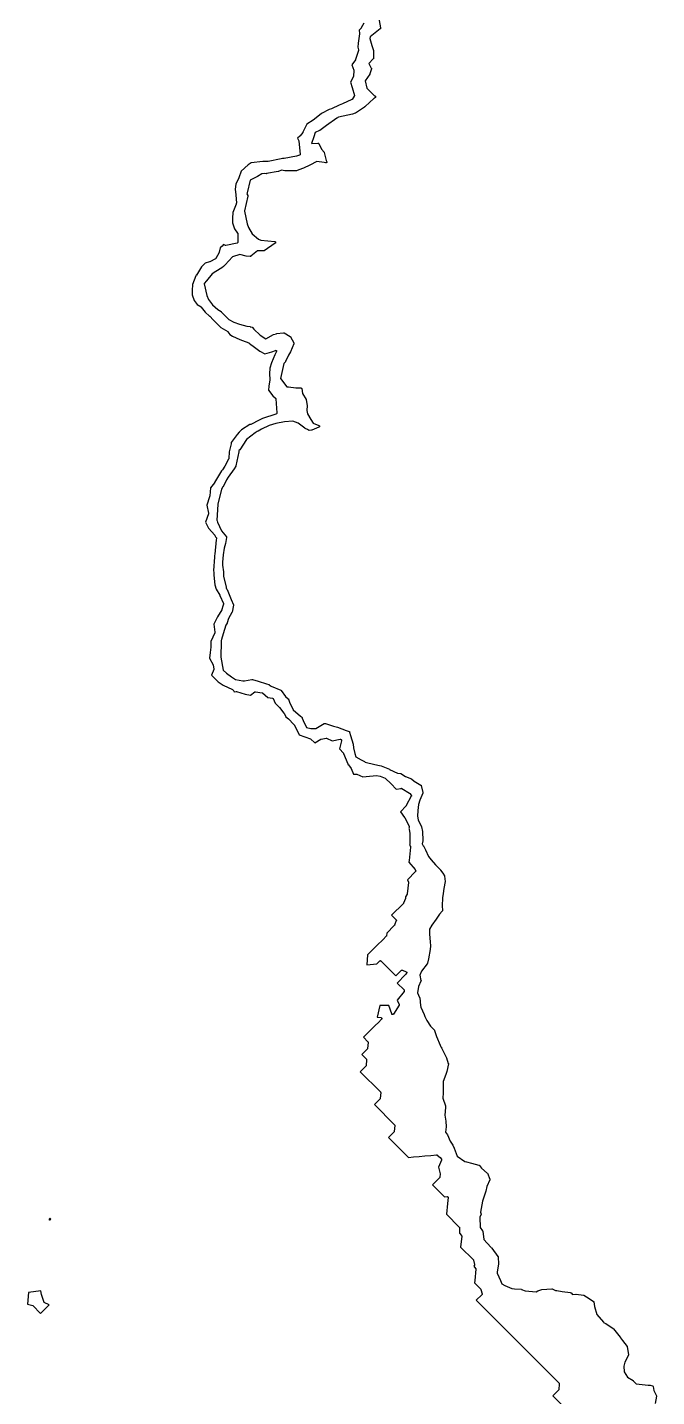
# Model space of a CAD drawing. Header units: millimetres. Extents: x 0 to 500, y 0 to 700.
# Drawn here: x 335.4 to 388, y 347.4 to 462 of the extents above; entities that cross this region are included whole.
import ezdxf

# ---------------------------------------------------------------- set-up
doc = ezdxf.new("R2010")
doc.units = ezdxf.units.MM
doc.layers.add('CORTE', color=1, linetype='Continuous')
doc.layers.add('GRABADO', color=5, linetype='Continuous')

msp = doc.modelspace()

# ---------------------------------------------------------------- linework, layer by layer
at = {"layer": 'CORTE'}
msp.add_lwpolyline([(364.73, 463.08), (364.93, 461.98), (364.93, 461.97), (364.93, 461.97), (364.93, 461.96), (364.93, 461.95), (364.93, 461.95), (364.93, 461.94), (364.92, 461.94), (364.92, 461.93), (364.92, 461.93), (364.91, 461.92), (364.91, 461.91), (364.9, 461.91), (364.06, 461.22), (364.04, 461.08), (364.2, 460.49), (364.34, 460.09), (364.34, 460.08), (364.34, 460.08), (364.34, 460.07), (364.34, 460.06), (364.33, 459.43), (364.33, 459.42), (364.32, 459.41), (364.32, 459.4), (364.32, 459.4), (364.32, 459.39), (364.31, 459.39), (364.31, 459.38), (363.93, 459), (364.15, 458.61), (364.15, 458.6), (364.16, 458.6), (364.16, 458.59), (364.16, 458.58), (364.16, 458.57), (364.16, 458.56), (364.16, 458.55), (364.04, 458.12), (364.04, 458.12), (364.03, 458.11), (364.03, 458.1), (364.03, 458.1), (363.63, 457.54), (363.78, 456.93), (364.41, 456.3), (364.47, 456.28), (364.47, 456.28), (364.48, 456.27), (364.49, 456.27), (364.49, 456.27), (364.5, 456.26), (364.5, 456.25), (364.5, 456.25), (364.51, 456.24), (364.51, 456.23), (364.51, 456.23), (364.51, 456.22), (364.51, 456.21), (364.51, 456.21), (364.51, 456.2), (364.51, 456.19), (364.51, 456.18), (364.51, 456.18), (364.5, 456.17), (364.5, 456.17), (364.49, 456.16), (364.49, 456.16), (364.43, 456.1), (364.42, 456.1), (364.41, 456.09), (364.37, 456.07), (363.64, 455.4), (363.6, 455.36), (363.59, 455.36), (363.59, 455.35), (362.83, 454.84), (362.82, 454.83), (362.81, 454.83), (362.81, 454.83), (362.58, 454.76), (362.57, 454.76), (361.41, 454.5), (361.35, 454.47), (361.33, 454.46), (361.28, 454.43), (360.41, 453.82), (359.84, 453.4), (359.83, 453.4), (359.83, 453.4), (359.46, 453.22), (359.34, 452.86), (359.14, 452.29), (359.68, 452.34), (359.69, 452.34), (359.7, 452.34), (359.7, 452.34), (359.71, 452.34), (359.72, 452.34), (359.72, 452.33), (359.73, 452.33), (359.74, 452.32), (359.74, 452.32), (359.75, 452.31), (359.75, 452.31), (359.75, 452.3), (359.99, 451.84), (360.2, 451.58), (360.2, 451.57), (360.21, 451.56), (360.21, 451.56), (360.21, 451.55), (360.38, 450.89), (360.42, 450.78), (360.42, 450.77), (360.42, 450.77), (360.42, 450.76), (360.42, 450.75), (360.42, 450.75), (360.42, 450.74), (360.42, 450.73), (360.42, 450.72), (360.42, 450.72), (360.41, 450.71), (360.41, 450.71), (360.4, 450.7), (360.4, 450.69), (360.39, 450.69), (360.39, 450.69), (360.38, 450.68), (360.37, 450.68), (360.36, 450.68), (360.36, 450.68), (360.35, 450.68), (360.34, 450.68), (360.33, 450.68), (360.33, 450.68), (360.21, 450.71), (359.58, 450.79), (359.02, 450.48), (359.02, 450.48), (358.47, 450.24), (358.47, 450.24), (358.1, 450.09), (358.1, 450.09), (357.89, 450.02), (357.89, 450.01), (357.88, 450.01), (357.87, 450.01), (356.91, 450.02), (356.91, 450.02), (356.64, 450.06), (356.38, 449.96), (356.37, 449.96), (356.37, 449.96), (355.37, 449.78), (355.37, 449.77), (355.36, 449.77), (355.18, 449.78), (354.99, 449.77), (354.64, 449.54), (354.64, 449.53), (354.02, 449.23), (353.76, 448.16), (353.75, 448.1), (353.82, 447.95), (353.82, 447.94), (353.82, 447.93), (353.83, 447.92), (353.83, 447.92), (353.82, 447.91), (353.82, 447.9), (353.54, 446.66), (353.53, 446.64), (353.76, 445.58), (353.87, 445.27), (354.19, 444.73), (354.71, 444.3), (354.91, 444.21), (356.08, 444.09), (356.08, 444.09), (356.09, 444.09), (356.1, 444.09), (356.1, 444.08), (356.11, 444.08), (356.11, 444.08), (356.12, 444.07), (356.13, 444.06), (356.13, 444.06), (356.13, 444.05), (356.14, 444.05), (356.14, 444.04), (356.14, 444.03), (356.14, 444.02), (356.14, 444.02), (356.14, 444), (356.14, 443.99), (356.14, 443.99), (356.14, 443.98), (356.13, 443.98), (356.13, 443.97), (356.12, 443.96), (356.12, 443.96), (356.11, 443.96), (355.18, 443.32), (355.18, 443.31), (355.17, 443.31), (355.17, 443.31), (355.16, 443.31), (355.15, 443.31), (355.15, 443.31), (354.62, 443.31), (354.08, 442.86), (354.07, 442.86), (354.07, 442.86), (354.06, 442.85), (354.06, 442.85), (354.05, 442.85), (354.04, 442.85), (354.03, 442.85), (353.69, 442.86), (353.68, 442.86), (353.67, 442.87), (353.14, 443.02), (352.54, 442.82), (351.93, 442.16), (351.8, 442.01), (351.8, 442.01), (351.8, 442), (351.79, 442), (351.65, 441.9), (351.65, 441.9), (351.15, 441.6), (350.83, 441.4), (350.36, 440.81), (350.18, 440.58), (350.18, 440.56), (350.39, 439.59), (350.54, 439.26), (350.87, 438.8), (351.32, 438.41), (351.58, 438.23), (351.59, 438.22), (351.59, 438.22), (352.24, 437.57), (352.64, 437.36), (353.13, 437.19), (353.73, 437.02), (354.02, 436.98), (354.02, 436.98), (354.03, 436.97), (354.18, 436.92), (354.19, 436.92), (354.19, 436.92), (354.2, 436.91), (354.21, 436.9), (354.21, 436.9), (354.32, 436.76), (354.86, 436.27), (355.34, 435.97), (355.96, 436.31), (355.97, 436.31), (355.97, 436.31), (356.21, 436.38), (356.22, 436.38), (356.22, 436.39), (356.81, 436.46), (356.81, 436.46), (356.82, 436.46), (356.83, 436.46), (356.84, 436.45), (356.84, 436.45), (356.85, 436.45), (357.37, 436.16), (357.37, 436.16), (357.38, 436.15), (357.39, 436.15), (357.39, 436.14), (357.39, 436.14), (357.4, 436.13), (357.66, 435.61), (357.66, 435.61), (357.66, 435.6), (357.66, 435.59), (357.66, 435.59), (357.66, 435.58), (357.66, 435.57), (357.66, 435.56), (357.66, 435.55), (357.4, 434.88), (357.39, 434.88), (357.23, 434.58), (356.98, 434.06), (356.98, 434.05), (356.97, 434.04), (356.97, 434.04), (356.82, 433.88), (356.55, 432.64), (357.08, 431.95), (357.23, 431.94), (357.23, 431.94), (357.83, 431.86), (358.25, 431.85), (358.26, 431.85), (358.27, 431.85), (358.28, 431.85), (358.28, 431.85), (358.29, 431.84), (358.3, 431.84), (358.3, 431.84), (358.31, 431.83), (358.31, 431.83), (358.32, 431.82), (358.32, 431.81), (358.32, 431.81), (358.32, 431.8), (358.33, 431.79), (358.39, 431.38), (358.69, 430.87), (358.69, 430.86), (358.69, 430.86), (358.69, 430.85), (358.79, 430.39), (358.79, 430.39), (358.79, 430.38), (358.79, 430.37), (358.77, 429.97), (358.81, 429.67), (359.08, 429.21), (359.29, 428.89), (359.77, 428.7), (359.78, 428.7), (359.78, 428.69), (359.79, 428.69), (359.79, 428.68), (359.8, 428.68), (359.8, 428.67), (359.81, 428.67), (359.81, 428.66), (359.81, 428.65), (359.81, 428.64), (359.82, 428.64), (359.82, 428.63), (359.82, 428.63), (359.81, 428.61), (359.81, 428.6), (359.81, 428.6), (359.8, 428.59), (359.8, 428.58), (359.79, 428.58), (359.79, 428.57), (359.78, 428.57), (359.78, 428.56), (359.77, 428.56), (359.18, 428.3), (359.17, 428.3), (359.16, 428.3), (359.16, 428.3), (359.15, 428.3), (358.95, 428.29), (358.94, 428.29), (358.93, 428.29), (358.92, 428.3), (358.92, 428.3), (358.91, 428.3), (358.91, 428.3), (358.9, 428.31), (358.81, 428.38), (358.61, 428.46), (358.61, 428.46), (358.6, 428.47), (358.02, 428.9), (357.58, 429.07), (356.88, 429.01), (356.16, 428.87), (355.62, 428.71), (354.96, 428.39), (354.69, 428.24), (354.69, 428.24), (354.59, 428.19), (354.44, 428.08), (353.72, 427.52), (353.14, 426.68), (353.08, 426.61), (353.08, 426.58), (353.07, 426.51), (353.07, 426.51), (352.83, 425.32), (352.83, 425.31), (352.82, 425.31), (352.82, 425.3), (352.82, 425.3), (352.69, 425.08), (352.68, 425.08), (352.17, 424.37), (352.05, 424.17), (351.75, 423.57), (351.74, 423.57), (351.61, 423.37), (351.31, 422.13), (351.31, 422.13), (351.31, 422.13), (351.3, 422.1), (351.24, 420.77), (351.25, 420.72), (351.28, 420.62), (351.62, 419.89), (352.03, 419.4), (352.04, 419.39), (352.04, 419.38), (352.05, 419.37), (352.05, 419.36), (352.05, 419.35), (352.05, 419.35), (352.05, 419.34), (352.05, 419.33), (351.95, 418.83), (351.95, 418.83), (351.84, 418.44), (351.76, 417.88), (351.69, 417.28), (351.71, 417.03), (351.78, 416.47), (351.78, 416.47), (351.8, 416.09), (352, 415.18), (352.02, 415.09), (352.04, 415.06), (352.04, 415.05), (352.08, 414.98), (352.43, 414.13), (352.61, 413.71), (352.61, 413.7), (352.61, 413.7), (352.61, 413.69), (352.61, 413.68), (352.61, 413.68), (352.61, 413.67), (352.5, 413.07), (352.5, 413.07), (352.49, 413.06), (352.49, 413.05), (352.21, 412.54), (352.09, 412.18), (352.09, 412.18), (352.08, 412.17), (352.08, 412.17), (351.97, 412), (351.75, 411.27), (351.63, 410.79), (351.63, 410.79), (351.63, 410.78), (351.6, 410.72), (351.6, 410.64), (351.57, 409.31), (351.77, 408.23), (352.04, 407.97), (352.45, 407.66), (352.78, 407.44), (353.41, 407.35), (353.53, 407.34), (354.17, 407.45), (354.17, 407.45), (354.18, 407.45), (354.19, 407.45), (354.19, 407.45), (354.2, 407.45), (354.68, 407.3), (355.38, 407.08), (355.59, 407.03), (355.59, 407.03), (355.6, 407.03), (355.6, 407.02), (355.61, 407.02), (355.62, 407.01), (355.62, 407.01), (355.68, 406.95), (355.77, 406.89), (356.58, 406.56), (356.58, 406.56), (356.59, 406.56), (356.6, 406.55), (356.6, 406.55), (356.61, 406.54), (356.61, 406.54), (356.96, 406.02), (357.19, 405.84), (357.2, 405.84), (357.2, 405.83), (357.21, 405.83), (357.21, 405.82), (357.21, 405.81), (357.22, 405.81), (357.3, 405.56), (357.61, 404.92), (358.24, 404.38), (358.24, 404.38), (358.3, 404.32), (358.36, 404.26), (358.37, 404.26), (358.37, 404.25), (358.38, 404.24), (358.38, 404.24), (358.38, 404.23), (358.38, 404.22), (358.44, 404.02), (358.72, 403.43), (359.1, 403.35), (359.5, 403.36), (360.22, 403.76), (360.22, 403.76), (360.23, 403.76), (360.24, 403.76), (360.24, 403.76), (360.29, 403.77), (360.3, 403.77), (360.31, 403.77), (360.31, 403.77), (360.32, 403.76), (360.99, 403.54), (361.31, 403.45), (361.31, 403.45), (362.05, 403.18), (362.29, 403.11), (362.29, 403.11), (362.3, 403.1), (362.3, 403.1), (362.31, 403.1), (362.32, 403.09), (362.32, 403.09), (362.32, 403.08), (362.33, 403.07), (362.33, 403.07), (362.33, 403.06), (362.33, 403.05), (362.4, 402.75), (362.63, 402.05), (362.64, 402.04), (362.64, 402.04), (362.64, 402.03), (362.65, 401.74), (362.77, 401.26), (362.85, 400.99), (363.31, 400.73), (363.59, 400.58), (363.65, 400.54), (363.87, 400.49), (364.7, 400.29), (364.97, 400.23), (364.98, 400.22), (364.98, 400.22), (365.67, 399.94), (365.67, 399.94), (365.68, 399.93), (366.35, 399.6), (366.6, 399.58), (366.61, 399.58), (366.61, 399.57), (366.62, 399.57), (366.62, 399.57), (367.01, 399.34), (367.51, 399.15), (367.51, 399.15), (367.52, 399.14), (367.52, 399.14), (367.74, 398.95), (368.3, 398.62), (368.3, 398.61), (368.31, 398.61), (368.31, 398.6), (368.32, 398.6), (368.32, 398.59), (368.33, 398.58), (368.33, 398.57), (368.33, 398.57), (368.47, 397.99), (368.47, 397.98), (368.47, 397.98), (368.47, 397.97), (368.47, 397.96), (368.47, 397.95), (368.46, 397.95), (368.22, 397.34), (368.1, 397), (368.04, 396.5), (368.01, 396.01), (368.07, 395.7), (368.34, 395.13), (368.34, 395.13), (368.34, 395.12), (368.44, 394.74), (368.44, 394.74), (368.44, 394.73), (368.47, 393.98), (368.47, 393.97), (368.47, 393.96), (368.47, 393.96), (368.4, 393.69), (368.5, 393.53), (368.51, 393.53), (368.67, 393.19), (368.67, 393.19), (368.92, 392.64), (369.17, 392.37), (369.17, 392.37), (369.51, 391.93), (369.93, 391.51), (369.94, 391.5), (369.94, 391.5), (370.12, 391.23), (370.26, 391.03), (370.26, 391.03), (370.26, 391.02), (370.27, 391.01), (370.27, 391), (370.32, 390.56), (370.32, 390.55), (370.32, 390.54), (370.22, 389.95), (370.16, 389.54), (370.1, 389.19), (370.08, 388.51), (370.1, 388.12), (370.1, 388.11), (370.1, 388.1), (370.09, 388.1), (370.09, 388.09), (370.09, 388.08), (370.08, 388.07), (369.86, 387.81), (369.58, 387.39), (369.58, 387.39), (369.22, 386.88), (369.03, 386.57), (369.02, 386.14), (369.08, 385.51), (369.1, 385.17), (369.1, 385.17), (369.07, 384.87), (369.07, 384.87), (368.92, 384.07), (368.92, 384.07), (368.85, 383.7), (368.84, 383.69), (368.84, 383.68), (368.84, 383.68), (368.83, 383.67), (368.34, 383.05), (368.21, 382.7), (368.3, 382.25), (368.31, 382.25), (368.31, 382.24), (368.31, 382.23), (368.31, 382.23), (368.3, 382.22), (368.3, 382.21), (368.3, 382.21), (368.09, 381.75), (368.02, 381.22), (368.19, 380.83), (368.19, 380.82), (368.19, 380.82), (368.2, 380.81), (368.27, 380.16), (368.29, 380.02), (368.56, 379.43), (368.56, 379.43), (368.63, 379.24), (368.8, 378.92), (369.11, 378.43), (369.43, 378.11), (369.43, 378.1), (369.44, 378.1), (369.44, 378.09), (369.44, 378.09), (369.44, 378.08), (369.6, 377.58), (369.9, 376.85), (369.97, 376.71), (369.98, 376.69), (370.01, 376.67), (370.01, 376.67), (370.02, 376.66), (370.02, 376.66), (370.02, 376.65), (370.03, 376.64), (370.44, 375.8), (370.44, 375.8), (370.59, 375.32), (370.6, 375.32), (370.6, 375.31), (370.6, 375.3), (370.6, 375.3), (370.6, 375.29), (370.48, 374.65), (370.48, 374.65), (370.39, 374.39), (370.39, 374.39), (370.16, 373.82), (370.16, 373.42), (370.16, 372.87), (370.16, 372.87), (370.14, 372.41), (370.35, 371.77), (370.35, 371.77), (370.35, 371.76), (370.36, 371.65), (370.36, 371.64), (370.36, 371.64), (370.31, 370.99), (370.38, 370.48), (370.38, 370.48), (370.41, 370.02), (370.41, 370.01), (370.35, 369.58), (370.53, 369.36), (370.53, 369.36), (370.53, 369.35), (370.53, 369.35), (370.74, 368.81), (370.96, 368.47), (370.96, 368.47), (371.08, 368.23), (371.08, 368.23), (371.34, 367.56), (371.98, 367.13), (372.11, 367.09), (372.52, 366.98), (373.15, 366.82), (373.16, 366.82), (373.17, 366.82), (373.17, 366.81), (373.18, 366.81), (373.18, 366.8), (373.19, 366.8), (373.19, 366.79), (373.38, 366.55), (373.85, 366.15), (373.85, 366.15), (373.85, 366.14), (373.86, 366.14), (373.86, 366.13), (373.86, 366.13), (374.06, 365.64), (374.06, 365.63), (374.07, 365.62), (374.06, 365.6), (374.06, 365.59), (374.06, 365.59), (374.06, 365.58), (373.8, 365.03), (373.72, 364.63), (373.72, 364.62), (373.57, 364.12), (373.57, 364.12), (373.46, 363.8), (373.28, 362.89), (373.33, 362.7), (373.33, 362.69), (373.33, 362.69), (373.33, 362.68), (373.33, 362.68), (373.33, 362.67), (373.32, 362.66), (373.24, 362.47), (373.26, 361.59), (373.46, 361.32), (373.46, 361.31), (373.47, 361.3), (373.47, 361.3), (373.47, 361.29), (373.47, 361.28), (373.57, 360.6), (374.16, 359.96), (374.18, 359.93), (374.19, 359.92), (374.19, 359.92), (374.19, 359.91), (374.19, 359.91), (374.22, 359.85), (374.74, 359.17), (374.75, 359.16), (374.75, 359.15), (374.75, 359.15), (374.75, 359.14), (374.76, 359.13), (374.76, 359.13), (374.78, 358.53), (374.78, 358.52), (374.68, 357.89), (374.69, 357.77), (374.95, 357.15), (375.07, 356.89), (375.33, 356.73), (375.91, 356.48), (376.13, 356.45), (376.7, 356.42), (376.71, 356.42), (376.71, 356.41), (376.72, 356.41), (377.03, 356.28), (377.93, 356.2), (378.08, 356.28), (378.08, 356.29), (378.08, 356.29), (378.41, 356.4), (378.42, 356.4), (378.42, 356.4), (379.24, 356.47), (379.25, 356.47), (379.25, 356.47), (379.26, 356.47), (379.27, 356.47), (379.27, 356.47), (379.56, 356.33), (379.67, 356.32), (379.68, 356.32), (380.11, 356.24), (380.81, 356.15), (380.82, 356.15), (380.82, 356.14), (380.83, 356.14), (380.84, 356.14), (380.85, 356.13), (380.85, 356.13), (380.86, 356.12), (380.97, 356), (381.27, 356.01), (381.28, 356.01), (381.28, 356.01), (381.91, 355.93), (381.92, 355.93), (381.92, 355.93), (381.93, 355.93), (381.94, 355.93), (382.38, 355.65), (382.73, 355.4), (382.74, 355.4), (382.75, 355.39), (382.75, 355.39), (382.75, 355.38), (382.76, 355.38), (382.76, 355.37), (382.76, 355.36), (382.76, 355.36), (382.83, 354.99), (383, 354.31), (383.58, 353.66), (383.58, 353.66), (383.58, 353.65), (383.59, 353.65), (383.6, 353.63), (383.62, 353.62), (383.76, 353.55), (383.77, 353.55), (383.77, 353.55), (384.39, 353.13), (384.39, 353.13), (384.4, 353.12), (384.4, 353.12), (384.96, 352.41), (384.98, 352.39), (384.99, 352.38), (384.99, 352.38), (384.99, 352.37), (385, 352.36), (385.17, 352.15), (385.17, 352.15), (385.55, 351.63), (385.55, 351.62), (385.55, 351.62), (385.55, 351.61), (385.56, 351.6), (385.56, 351.6), (385.67, 350.96), (385.67, 350.95), (385.67, 350.94), (385.67, 350.94), (385.66, 350.93), (385.66, 350.92), (385.36, 350.32), (385.27, 349.98), (385.31, 349.51), (385.58, 349.06), (386.04, 348.78), (386.05, 348.77), (386.06, 348.77), (386.31, 348.52), (387.32, 348.39), (387.39, 348.4), (387.4, 348.4), (387.4, 348.4), (387.46, 348.4), (387.47, 348.4), (387.66, 348.35), (387.67, 348.35), (387.68, 348.34), (387.68, 348.34), (387.69, 348.34), (387.69, 348.33), (387.7, 348.33), (387.7, 348.32), (387.71, 348.32), (387.71, 348.31), (387.72, 348.3), (387.72, 348.29), (387.72, 348.29), (387.78, 347.96), (388, 347.52), (388.01, 347.52), (388.01, 347.51), (388.01, 347.5), (388.01, 347.49), (388.01, 347.48), (388.01, 347.48), (387.9, 346.87)], dxfattribs=at)
at = {"layer": 'GRABADO'}
msp.add_lwpolyline([(363.53, 462.36), (363.31, 461.97), (363.31, 461.96), (363.3, 461.95), (363.14, 461.78), (363.16, 461.5), (363.16, 461.5), (363.16, 461.49), (363.05, 460.69), (363.01, 460.37), (363.08, 460.13), (363.08, 460.13), (363.08, 460.12), (363.08, 460.12), (363.08, 460.11), (363.08, 460.1), (363.08, 460.09), (362.83, 459.32), (362.83, 459.32), (362.83, 459.31), (362.82, 459.3), (362.53, 458.88), (362.69, 458.44), (362.69, 458.43), (362.69, 458.43), (362.69, 458.42), (362.69, 458.41), (362.66, 457.94), (362.66, 457.94), (362.66, 457.93), (362.66, 457.92), (362.66, 457.92), (362.42, 457.44), (362.55, 456.98), (362.73, 456.33), (362.73, 456.32), (362.73, 456.32), (362.73, 456.31), (362.73, 456.3), (362.73, 456.29), (362.72, 456.28), (362.72, 456.28), (362.72, 456.27), (362.55, 455.99), (362.55, 455.99), (362.54, 455.98), (362.54, 455.98), (362.53, 455.97), (362.52, 455.97), (362.52, 455.97), (361.74, 455.62), (361.45, 455.5), (360.81, 455.2), (360.81, 455.2), (360.63, 455.14), (359.97, 454.8), (359.69, 454.55), (359.69, 454.55), (359.3, 454.25), (359.29, 454.25), (358.76, 453.92), (358.42, 453.24), (358.42, 453.24), (358.41, 453.23), (358.19, 452.93), (358.19, 452.92), (358.18, 452.92), (357.99, 452.74), (358.08, 452.53), (358.08, 452.52), (358.08, 452.51), (358.08, 452.51), (358.21, 451.4), (358.21, 451.4), (358.21, 451.39), (358.21, 451.38), (358.21, 451.38), (358.2, 451.37), (358.2, 451.37), (358.2, 451.36), (358.19, 451.35), (358.19, 451.35), (358.18, 451.34), (358.18, 451.34), (358.17, 451.33), (358.17, 451.33), (358.16, 451.33), (358.15, 451.32), (357.88, 451.25), (357.88, 451.25), (356.86, 451.04), (356.85, 451.04), (356.85, 451.04), (356.84, 451.04), (356.83, 451.04), (356.73, 451.05), (356.62, 451.01), (356.62, 451.01), (356.61, 451.01), (355.52, 450.8), (355.52, 450.8), (355.51, 450.8), (355.28, 450.8), (355.08, 450.8), (354.09, 450.68), (353.86, 450.52), (353.26, 450), (353.06, 449.43), (353.06, 449.42), (352.81, 448.91), (352.77, 448.49), (352.83, 448.01), (352.83, 448.01), (352.86, 447.32), (352.86, 447.31), (352.86, 447.31), (352.85, 447.3), (352.84, 447.23), (352.84, 447.23), (352.56, 446.53), (352.54, 446.06), (352.55, 445.66), (352.71, 445.17), (352.96, 444.81), (352.97, 444.81), (352.97, 444.8), (352.97, 444.79), (352.98, 444.79), (352.98, 444.78), (352.98, 444.77), (352.99, 444.04), (352.99, 444.04), (352.98, 444.03), (352.98, 444.02), (352.98, 444.02), (352.98, 444.01), (352.97, 444), (352.97, 444), (352.96, 443.99), (352.96, 443.99), (352.95, 443.98), (352.95, 443.98), (352.94, 443.97), (352.93, 443.97), (352.93, 443.97), (351.99, 443.77), (351.98, 443.77), (351.97, 443.76), (351.97, 443.77), (351.96, 443.77), (351.95, 443.77), (351.94, 443.77), (351.94, 443.77), (351.8, 443.85), (351.67, 443.72), (351.52, 443.56), (351.42, 443.2), (351.42, 443.19), (351.42, 443.18), (351.15, 442.69), (351.14, 442.69), (351.14, 442.68), (351.13, 442.68), (351.13, 442.67), (351.12, 442.67), (351.12, 442.66), (350.63, 442.39), (350.62, 442.39), (350.61, 442.39), (350.25, 442.29), (349.94, 441.98), (349.52, 441.28), (349.51, 441.28), (349.47, 441.22), (349.19, 440.51), (349.17, 439.99), (349.16, 439.65), (349.34, 439.15), (349.58, 438.83), (349.91, 438.63), (349.91, 438.62), (349.92, 438.62), (349.92, 438.61), (349.93, 438.61), (350.25, 438.18), (350.62, 437.85), (350.63, 437.85), (350.91, 437.54), (351.22, 437.25), (351.57, 436.9), (352.14, 436.57), (352.14, 436.57), (352.15, 436.57), (352.16, 436.56), (352.16, 436.56), (352.16, 436.55), (352.31, 436.32), (352.54, 436.17), (353.16, 435.9), (353.38, 435.81), (353.91, 435.61), (353.91, 435.6), (353.92, 435.6), (353.93, 435.59), (353.93, 435.59), (354.07, 435.47), (354.28, 435.34), (354.28, 435.34), (354.83, 434.93), (355.24, 434.7), (355.83, 434.88), (356.13, 434.99), (356.13, 434.99), (356.14, 434.99), (356.15, 435), (356.15, 435), (356.16, 435), (356.17, 434.99), (356.18, 434.99), (356.18, 434.99), (356.19, 434.99), (356.2, 434.98), (356.2, 434.98), (356.21, 434.97), (356.21, 434.97), (356.22, 434.96), (356.22, 434.96), (356.22, 434.95), (356.23, 434.94), (356.23, 434.94), (356.23, 434.93), (356.23, 434.92), (356.23, 434.92), (356.23, 434.91), (356.23, 434.9), (356.22, 434.89), (356.22, 434.89), (356.08, 434.62), (355.8, 433.96), (355.65, 433.5), (355.64, 433.03), (355.67, 432.54), (355.67, 432.54), (355.67, 432.53), (355.59, 431.99), (355.56, 431.65), (355.9, 431.18), (356.14, 430.98), (356.14, 430.98), (356.15, 430.97), (356.15, 430.97), (356.16, 430.96), (356.16, 430.95), (356.16, 430.95), (356.16, 430.94), (356.16, 430.93), (356.26, 429.77), (356.26, 429.76), (356.26, 429.75), (356.26, 429.74), (356.26, 429.74), (356.26, 429.73), (356.25, 429.72), (356.25, 429.71), (356.24, 429.7), (356.23, 429.7), (356.22, 429.69), (356.16, 429.66), (356.16, 429.66), (355.05, 429.29), (354.77, 429.14), (354.06, 428.8), (354.05, 428.79), (353.99, 428.78), (353.28, 428.33), (353.1, 428.14), (352.92, 427.96), (352.43, 427.28), (352.42, 427.17), (352.42, 427.17), (352.27, 426.5), (352.22, 425.93), (352.22, 425.92), (352.22, 425.91), (352.21, 425.9), (351.89, 425.31), (351.69, 425), (351.69, 424.99), (351.63, 424.91), (351.54, 424.76), (351.54, 424.76), (351.04, 423.93), (351.04, 423.92), (350.71, 423.49), (350.63, 422.81), (350.63, 422.81), (350.62, 422.74), (350.62, 422.74), (350.39, 422.05), (350.53, 421.38), (350.53, 421.37), (350.53, 421.37), (350.53, 421.34), (350.53, 421.33), (350.53, 421.33), (350.53, 421.32), (350.29, 420.62), (350.54, 420.12), (351.05, 419.53), (351.05, 419.52), (351.06, 419.52), (351.06, 419.51), (351.12, 419.38), (351.17, 419.32), (351.18, 419.31), (351.18, 419.31), (351.19, 419.3), (351.19, 419.29), (351.19, 419.29), (351.19, 419.28), (351.19, 419.27), (351.19, 419.26), (351.19, 419.26), (351.16, 419.13), (351.06, 417.95), (351.04, 417.82), (351.02, 417.7), (350.96, 416.56), (350.98, 416.4), (350.98, 416.4), (350.99, 416.17), (351.07, 415.36), (351.16, 415.01), (351.48, 414.5), (351.48, 414.49), (351.8, 413.81), (351.8, 413.81), (351.8, 413.8), (351.8, 413.79), (351.8, 413.79), (351.8, 413.78), (351.8, 413.76), (351.73, 413.58), (351.66, 413.3), (351.66, 413.3), (351.66, 413.29), (351.65, 413.29), (351.28, 412.69), (350.98, 412.09), (351.06, 411.41), (351.06, 411.41), (351.06, 411.4), (351.06, 411.4), (351.06, 411.39), (351.05, 411.37), (351.05, 411.36), (351.05, 411.36), (350.72, 410.64), (350.72, 410.15), (350.72, 410.15), (350.68, 409.72), (350.68, 409.72), (350.62, 409.23), (350.91, 408.68), (350.91, 408.68), (350.92, 408.67), (350.92, 408.67), (350.99, 408.32), (350.99, 408.32), (350.99, 408.31), (350.99, 408.3), (350.99, 408.29), (350.98, 408.28), (350.78, 407.82), (351.35, 407.25), (351.77, 406.98), (352.55, 406.6), (352.55, 406.6), (352.56, 406.59), (352.57, 406.59), (352.57, 406.59), (352.64, 406.5), (352.64, 406.5), (352.69, 406.43), (352.85, 406.44), (352.86, 406.44), (352.87, 406.44), (352.88, 406.44), (353.59, 406.21), (354.04, 406.13), (354.41, 406.41), (354.42, 406.42), (354.42, 406.42), (354.43, 406.42), (354.44, 406.42), (354.44, 406.42), (354.45, 406.42), (354.46, 406.42), (355.01, 406.33), (355.02, 406.33), (355.03, 406.33), (355.03, 406.32), (355.04, 406.32), (355.04, 406.32), (355.5, 405.95), (355.88, 405.88), (355.89, 405.88), (355.89, 405.88), (355.9, 405.88), (355.91, 405.87), (355.91, 405.87), (355.92, 405.86), (355.92, 405.86), (355.93, 405.85), (355.93, 405.85), (356.12, 405.47), (356.48, 405.11), (356.48, 405.11), (356.84, 404.64), (356.85, 404.64), (356.85, 404.63), (357.01, 404.32), (357.21, 404.15), (357.67, 403.69), (357.68, 403.68), (357.68, 403.68), (357.69, 403.67), (358.11, 402.82), (359.05, 402.49), (359.06, 402.49), (359.06, 402.48), (359.07, 402.48), (359.07, 402.48), (359.42, 402.16), (359.93, 402.47), (359.94, 402.47), (359.94, 402.47), (359.95, 402.47), (359.95, 402.47), (360.37, 402.53), (360.37, 402.53), (360.38, 402.53), (360.38, 402.53), (360.39, 402.53), (360.4, 402.53), (360.87, 402.33), (361.55, 402.45), (361.56, 402.45), (361.57, 402.45), (361.57, 402.45), (361.58, 402.45), (361.59, 402.45), (361.61, 402.44), (361.62, 402.44), (361.63, 402.43), (361.63, 402.43), (361.64, 402.42), (361.64, 402.42), (361.65, 402.41), (361.65, 402.41), (361.66, 402.4), (361.66, 402.4), (361.66, 402.39), (361.67, 402.36), (361.67, 402.35), (361.67, 402.35), (361.67, 402.34), (361.67, 402.33), (361.67, 402.33), (361.48, 401.65), (361.82, 401.28), (361.82, 401.27), (361.83, 401.27), (361.83, 401.26), (361.83, 401.26), (362.19, 400.4), (362.19, 400.4), (362.2, 400.35), (362.23, 400.33), (362.23, 400.33), (362.24, 400.32), (362.24, 400.32), (362.25, 400.31), (362.46, 400.01), (362.46, 400.01), (362.47, 400), (362.47, 400), (362.65, 399.52), (362.92, 399.53), (362.92, 399.53), (362.93, 399.52), (362.94, 399.52), (362.95, 399.52), (363.45, 399.3), (363.71, 399.33), (364.58, 399.43), (364.58, 399.43), (364.59, 399.43), (364.59, 399.43), (364.89, 399.37), (364.9, 399.37), (365.04, 399.31), (365.04, 399.31), (365.31, 399.19), (365.31, 399.18), (365.32, 399.18), (365.32, 399.18), (365.82, 398.73), (365.82, 398.73), (366.23, 398.27), (366.65, 398.34), (366.66, 398.35), (366.68, 398.35), (366.68, 398.34), (366.69, 398.34), (366.7, 398.34), (366.7, 398.34), (367.35, 397.94), (367.36, 397.94), (367.36, 397.93), (367.37, 397.93), (367.37, 397.92), (367.48, 397.76), (367.49, 397.75), (367.49, 397.75), (367.49, 397.74), (367.5, 397.73), (367.5, 397.72), (367.5, 397.72), (367.5, 397.71), (367.5, 397.7), (367.49, 397.7), (367.49, 397.69), (367.49, 397.68), (367.07, 396.9), (367.07, 396.89), (367.07, 396.89), (367.06, 396.88), (366.59, 396.37), (366.94, 395.91), (366.95, 395.9), (366.95, 395.9), (367.33, 395.14), (367.33, 395.13), (367.33, 395.13), (367.33, 395.12), (367.33, 395.11), (367.34, 395.11), (367.33, 395.1), (367.33, 395.09), (367.33, 395.08), (367.33, 395.08), (367.33, 395.07), (367.32, 395.07), (367.28, 395), (367.31, 394.95), (367.31, 394.95), (367.31, 394.94), (367.32, 394.94), (367.32, 394.93), (367.38, 394.55), (367.38, 394.55), (367.36, 393.65), (367.36, 393.64), (367.36, 393.63), (367.35, 393.6), (367.43, 393.47), (367.43, 393.47), (367.43, 393.46), (367.44, 393.45), (367.44, 393.44), (367.44, 393.44), (367.44, 393.43), (367.33, 392.31), (367.33, 392.3), (367.3, 392.17), (367.82, 391.55), (367.82, 391.55), (367.83, 391.54), (367.83, 391.54), (367.86, 391.46), (367.87, 391.45), (367.87, 391.44), (367.87, 391.44), (367.87, 391.43), (367.87, 391.42), (367.87, 391.41), (367.87, 391.41), (367.87, 391.4), (367.86, 391.39), (367.86, 391.39), (367.85, 391.38), (367.85, 391.38), (367.17, 390.69), (367.25, 390.5), (367.25, 390.5), (367.25, 390.49), (367.25, 390.48), (367.25, 390.48), (367.25, 390.47), (367.16, 389.51), (367.16, 389.51), (367.16, 389.5), (367.16, 389.49), (367.16, 389.49), (367.02, 389.25), (367.01, 389.14), (367.01, 389.13), (367.01, 389.12), (367, 389.12), (366.85, 388.74), (366.84, 388.73), (366.84, 388.72), (366.84, 388.72), (366.83, 388.71), (365.85, 387.73), (366.23, 387.35), (366.23, 387.34), (366.24, 387.34), (366.24, 387.33), (366.24, 387.33), (366.25, 387.32), (366.25, 387.31), (366.25, 387.3), (366.25, 387.29), (366.25, 387.28), (366.24, 387.27), (366.09, 386.89), (366.08, 386.88), (366.08, 386.88), (366.08, 386.87), (366.07, 386.87), (365.44, 386.23), (365.42, 386.01), (365.42, 386), (365.41, 386), (365.41, 385.99), (365.41, 385.98), (365.4, 385.98), (365.4, 385.97), (365.4, 385.97), (365.13, 385.7), (364.61, 385.18), (364.09, 384.66), (363.84, 384.41), (363.77, 383.58), (364.6, 383.66), (364.85, 383.91), (364.85, 383.91), (364.86, 383.92), (364.87, 383.92), (364.88, 383.92), (364.89, 383.93), (364.89, 383.93), (364.9, 383.93), (364.91, 383.93), (364.92, 383.93), (364.92, 383.92), (364.93, 383.92), (364.94, 383.92), (364.94, 383.91), (364.95, 383.91), (364.95, 383.91), (366.21, 382.65), (366.68, 383.12), (366.69, 383.12), (366.7, 383.13), (366.7, 383.13), (366.71, 383.13), (366.72, 383.13), (366.72, 383.14), (366.73, 383.14), (366.74, 383.14), (366.74, 383.13), (366.75, 383.13), (367.07, 382.99), (367.08, 382.99), (367.08, 382.99), (367.09, 382.98), (367.1, 382.98), (367.1, 382.97), (367.11, 382.97), (367.11, 382.96), (367.11, 382.95), (367.11, 382.95), (367.12, 382.94), (367.12, 382.93), (367.12, 382.92), (367.12, 382.91), (367.11, 382.9), (367.11, 382.9), (367.11, 382.89), (367.1, 382.88), (367.03, 382.78), (367.02, 382.77), (366.3, 382.05), (366.89, 381.47), (366.9, 381.46), (366.9, 381.45), (366.91, 381.45), (366.91, 381.44), (366.91, 381.43), (366.91, 381.43), (366.91, 381.42), (366.91, 381.41), (366.91, 381.37), (366.91, 381.37), (366.91, 381.36), (366.9, 381.35), (366.9, 381.35), (366.9, 381.34), (366.89, 381.34), (366.3, 380.62), (366.49, 380.26), (366.49, 380.26), (366.49, 380.25), (366.49, 380.24), (366.49, 380.23), (366.5, 380.23), (366.49, 380.22), (366.49, 380.21), (366.49, 380.2), (366.49, 380.2), (366.49, 380.19), (366, 379.45), (365.99, 379.44), (365.99, 379.43), (365.98, 379.43), (365.98, 379.43), (365.97, 379.42), (365.96, 379.42), (365.95, 379.41), (365.94, 379.41), (365.94, 379.41), (365.93, 379.41), (365.92, 379.41), (365.92, 379.41), (365.91, 379.42), (365.9, 379.42), (365.89, 379.42), (365.89, 379.43), (365.88, 379.43), (365.88, 379.44), (365.87, 379.44), (365.87, 379.45), (365.87, 379.45), (365.86, 379.46), (365.62, 380.17), (364.87, 380.18), (364.65, 379.19), (364.97, 379.16), (364.97, 379.16), (364.98, 379.15), (364.98, 379.15), (364.99, 379.15), (365, 379.15), (365, 379.14), (365.01, 379.14), (365.01, 379.13), (365.02, 379.12), (365.02, 379.12), (365.02, 379.11), (365.03, 379.1), (365.03, 379.1), (365.03, 379.09), (365.03, 379.08), (365.03, 379.07), (365.03, 379.07), (365.03, 379.06), (365.03, 379.06), (365.02, 379.05), (365.02, 379.04), (365.01, 379.04), (365.01, 379.03), (364.74, 378.76), (364.47, 378.49), (363.95, 377.98), (363.49, 377.51), (363.87, 377.13), (363.87, 377.13), (363.88, 377.12), (363.88, 377.11), (363.89, 377.1), (363.89, 377.09), (363.89, 377.09), (363.89, 377.08), (363.89, 377.07), (363.84, 376.58), (363.84, 376.57), (363.84, 376.57), (363.84, 376.56), (363.84, 376.55), (363.83, 376.55), (363.83, 376.54), (363.83, 376.54), (363.36, 376.07), (363.74, 375.69), (363.74, 375.68), (363.75, 375.68), (363.75, 375.67), (363.75, 375.67), (363.76, 375.66), (363.76, 375.65), (363.76, 375.64), (363.76, 375.63), (363.76, 375.63), (363.71, 375.14), (363.71, 375.13), (363.71, 375.13), (363.71, 375.12), (363.71, 375.11), (363.7, 375.1), (363.69, 375.1), (363.23, 374.63), (364.92, 372.94), (364.92, 372.93), (364.93, 372.93), (364.93, 372.92), (364.93, 372.91), (364.94, 372.9), (364.94, 372.89), (364.94, 372.89), (364.94, 372.88), (364.89, 372.39), (364.89, 372.38), (364.89, 372.37), (364.89, 372.37), (364.89, 372.36), (364.88, 372.35), (364.88, 372.35), (364.87, 372.34), (364.41, 371.88), (366.1, 370.19), (366.1, 370.18), (366.1, 370.18), (366.11, 370.17), (366.11, 370.16), (366.12, 370.15), (366.12, 370.14), (366.12, 370.13), (366.12, 370.13), (366.07, 369.64), (366.07, 369.63), (366.07, 369.62), (366.07, 369.62), (366.06, 369.61), (366.06, 369.6), (366.06, 369.6), (366.05, 369.6), (365.59, 369.13), (367.25, 367.46), (367.69, 367.5), (368.14, 367.54), (368.14, 367.54), (368.63, 367.59), (368.63, 367.59), (369.13, 367.63), (369.61, 367.68), (369.62, 367.68), (369.63, 367.67), (369.64, 367.67), (369.64, 367.67), (369.65, 367.67), (369.66, 367.66), (369.66, 367.66), (369.9, 367.45), (369.91, 367.45), (369.91, 367.44), (370.01, 367.31), (370.01, 367.31), (370.02, 367.3), (370.02, 367.29), (370.02, 367.29), (370.02, 367.28), (370.02, 367.27), (370.02, 367.27), (370.02, 367.26), (370.02, 367.25), (370.02, 367.24), (369.77, 366.65), (369.91, 366.09), (369.91, 366.08), (369.91, 366.07), (369.91, 366.07), (369.89, 365.82), (369.89, 365.81), (369.89, 365.8), (369.89, 365.8), (369.88, 365.79), (369.88, 365.78), (369.87, 365.78), (369.87, 365.77), (369.27, 365.17), (370.28, 364.17), (370.49, 364.18), (370.5, 364.18), (370.5, 364.18), (370.51, 364.18), (370.52, 364.18), (370.53, 364.18), (370.53, 364.17), (370.54, 364.17), (370.54, 364.17), (370.55, 364.16), (370.55, 364.16), (370.56, 364.15), (370.56, 364.15), (370.57, 364.14), (370.57, 364.13), (370.57, 364.12), (370.57, 364.12), (370.57, 364.11), (370.57, 364.11), (370.55, 363.86), (370.53, 363.61), (370.44, 362.7), (371.51, 361.63), (371.51, 361.63), (371.52, 361.62), (371.52, 361.62), (371.52, 361.61), (371.52, 361.6), (371.53, 361.6), (371.53, 361.59), (371.53, 361.58), (371.54, 361.14), (371.54, 361.14), (371.54, 361.13), (371.53, 361.13), (371.53, 361.12), (371.53, 361.12), (371.53, 361.11), (371.69, 360.91), (371.69, 360.91), (371.7, 360.9), (371.7, 360.9), (371.7, 360.89), (371.7, 360.88), (371.71, 360.88), (371.71, 360.87), (371.71, 360.86), (371.62, 359.95), (372.69, 358.88), (372.69, 358.88), (372.69, 358.87), (372.7, 358.86), (372.7, 358.86), (372.7, 358.85), (372.79, 358.49), (372.8, 358.48), (372.8, 358.48), (372.8, 358.47), (372.8, 358.47), (372.79, 358.46), (372.79, 358.44), (372.79, 358.44), (372.78, 358.43), (372.72, 358.35), (372.87, 358.16), (372.87, 358.16), (372.88, 358.15), (372.88, 358.14), (372.88, 358.14), (372.88, 358.13), (372.88, 358.12), (372.89, 358.12), (372.88, 358.11), (372.8, 357.16), (372.78, 356.95), (373.3, 356.43), (373.3, 356.43), (373.31, 356.42), (373.31, 356.41), (373.31, 356.41), (373.32, 356.4), (373.32, 356.4), (373.41, 356.04), (373.41, 356.03), (373.41, 356.02), (373.41, 356.01), (373.41, 356), (373.4, 355.99), (373.4, 355.98), (373.39, 355.97), (372.92, 355.5), (379.85, 348.57), (379.86, 348.57), (379.86, 348.56), (379.86, 348.56), (379.87, 348.55), (379.87, 348.54), (379.87, 348.53), (379.87, 348.53), (379.87, 348.52), (379.87, 348.51), (379.83, 348.02), (379.83, 348.02), (379.83, 348.01), (379.82, 348), (379.82, 347.99), (379.81, 347.98), (379.81, 347.98), (379.34, 347.51), (382.34, 344.51)], dxfattribs=at)
for points in [[(337.26, 362.38), (337.21, 362.27), (337.18, 362.26), (337.2, 362.25), (337.22, 362.2), (337.25, 362.24), (337.34, 362.3), (337.26, 362.38)], [(336.57, 356), (336.51, 356.3), (335.47, 356.15), (335.38, 355.17), (335.83, 355.06), (336.49, 354.4), (337.2, 355.11), (336.8, 355.31), (336.57, 356)]]:
    msp.add_lwpolyline(points, close=True, dxfattribs=at)

doc.saveas('drawing.dxf')
